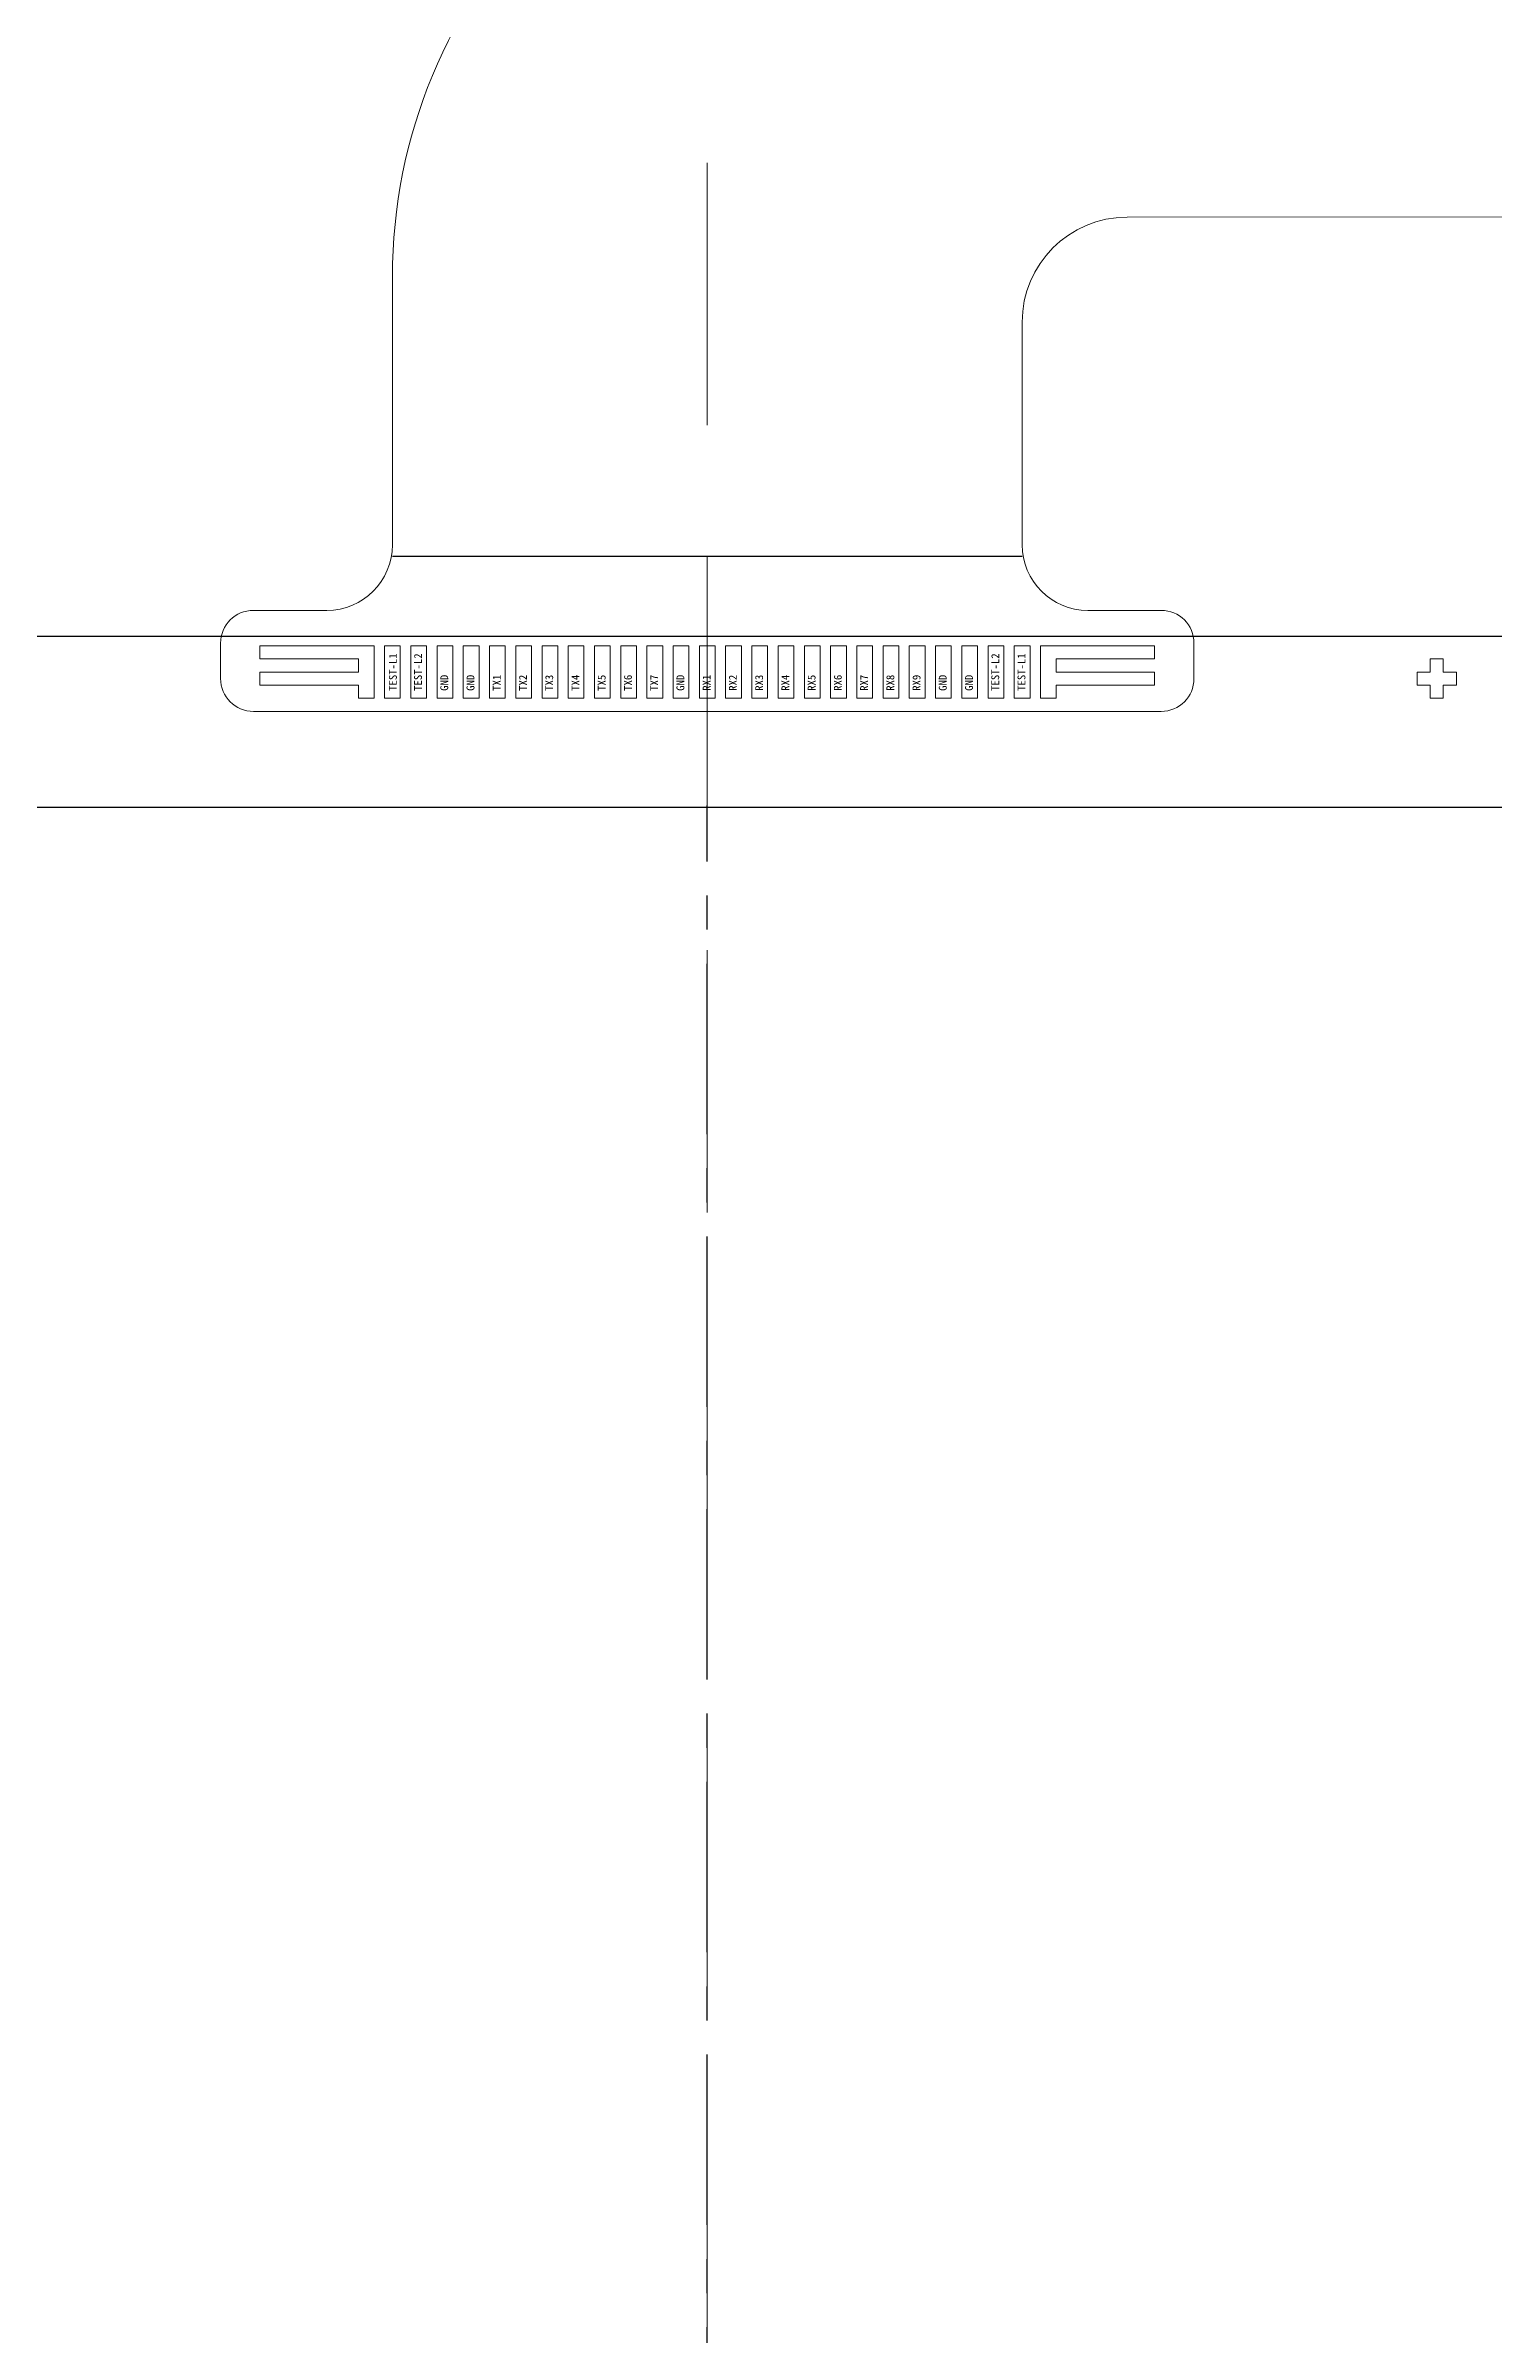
# Model space of a CAD drawing. Header units: millimetres. Extents: x 3387 to 5440, y -3014 to -2537.
# Drawn here: x 4394.77 to 4405.8, y -2638.62 to -2621.18 of the extents above; entities that cross this region are included whole.
import ezdxf

# ---------------------------------------------------------------- set-up
doc = ezdxf.new("R2010")
doc.units = ezdxf.units.MM
for name, pattern in [('CENTER', [0.6, 0.375, -0.075, 0.075, -0.075]), ('HIDDEN', [9.525, 6.35, -3.175]), ('JIS_02_2.0', [3, 2, -1])]:
    doc.linetypes.add(name, pattern=pattern)
doc.layers.add('FPC', color=50, linetype='Continuous', lineweight=5)
doc.layers.add('LCD', color=4, linetype='Continuous')
doc.styles.get("Standard").update_dxf_attribs({"font": ''})
doc.styles.add('宋体', font='')
doc.styles.get('Standard').set_extended_font_data('NSimSun')
doc.styles.get('宋体').set_extended_font_data('SimSun')
doc.dimstyles.new('STANDARD$0', dxfattribs={"dimtxt": 2.1, "dimasz": 2, "dimexe": 2, "dimexo": 0.1, "dimtad": 1, "dimdec": 5, "dimrnd": 0.005, "dimdsep": 46, "dimtxsty": '宋体', "dimblk": '_FILLED', "dimblk1": '_FILLED', "dimblk2": '_FILLED', "dimcen": 0.09, "dimclrd": 3, "dimclre": 3, "dimclrt": 3, "dimadec": 0, "dimazin": 0, "dimtol": 1, "dimtp": 1e-05, "dimtm": 1e-05, "dimtfac": 1, "dimtdec": 5, "dimtofl": 0, "dimtmove": 0, "dimatfit": 3, "dimldrblk": '_FILLED', "dimfxl": 1, "dimtolj": 1, "dimarcsym": 0})

# ---------------------------------------------------------------- blocks, each defined once
blk = doc.blocks.new('_FILLED')
at = {"color": 0, "linetype": 'ByBlock'}
blk.add_solid([(0, 0), (-1, 0.2), (-1, -0.2)], dxfattribs=at)
blk = doc.blocks.new('*D356')
at = {"color": 4, "linetype": 'ByBlock', "lineweight": -2}
for p, q in [((4381.893, -2635.02), (4381.893, -2605.256)), ((4417.724, -2635.02), (4417.724, -2605.256)), ((4383.893, -2607.256), (4415.724, -2607.256))]:
    blk.add_line(p, q, dxfattribs=at)
at = {"layer": 'Defpoints', "color": 0, "linetype": 'ByBlock'}
for p in [(4417.724, -2607.256), (4381.893, -2635.12), (4417.724, -2635.12)]:
    blk.add_point(p, dxfattribs=at)
at = {"color": 4, "linetype": 'ByBlock', "lineweight": -2, "xscale": 2, "yscale": 2, "zscale": 2, "rotation": 180}
blk.add_blockref('_FILLED', (4381.893, -2607.256), dxfattribs=at)
at = {"color": 4, "linetype": 'ByBlock', "lineweight": -2, "xscale": 2, "yscale": 2, "zscale": 2}
blk.add_blockref('_FILLED', (4417.724, -2607.256), dxfattribs=at)
at = {"color": 4, "linetype": 'ByBlock', "insert": (4399.808, -2605.293), "char_height": 2.1, "attachment_point": 5, "style": '宋体'}
blk.add_mtext('\\A1;35.83%%P0.1(Outline)', dxfattribs=at)
blk = doc.blocks.new('*D359')
at = {"color": 4, "linetype": 'ByBlock', "lineweight": -2}
for p, q in [((4382.773, -2635.38), (4382.773, -2609.367)), ((4416.844, -2635.38), (4416.844, -2609.367)), ((4384.773, -2611.367), (4414.844, -2611.367))]:
    blk.add_line(p, q, dxfattribs=at)
at = {"layer": 'Defpoints', "color": 0, "linetype": 'ByBlock'}
for p in [(4416.844, -2611.367), (4382.773, -2635.48), (4416.844, -2635.48)]:
    blk.add_point(p, dxfattribs=at)
at = {"color": 4, "linetype": 'ByBlock', "lineweight": -2, "xscale": 2, "yscale": 2, "zscale": 2, "rotation": 180}
blk.add_blockref('_FILLED', (4382.773, -2611.367), dxfattribs=at)
at = {"color": 4, "linetype": 'ByBlock', "lineweight": -2, "xscale": 2, "yscale": 2, "zscale": 2}
blk.add_blockref('_FILLED', (4416.844, -2611.367), dxfattribs=at)
at = {"color": 4, "linetype": 'ByBlock', "insert": (4399.808, -2609.405), "char_height": 2.1, "attachment_point": 5, "style": '宋体'}
blk.add_mtext('\\A1;\\fSimSun|b0|i0|c134|p0;34.07(AA)', dxfattribs=at)

msp = doc.modelspace()

# ---------------------------------------------------------------- linework, layer by layer
at = {"color": 1, "linetype": 'JIS_02_2.0', "lineweight": 0}
msp.add_line((4399.808307, -2622.069362), (4399.808307, -2671.630067), dxfattribs=at)
at = {"linetype": 'ByBlock'}
msp.add_line((4397.408248, -2625.067639), (4402.208248, -2625.067639), dxfattribs=at)
at = {"layer": 'FPC', "linetype": 'Continuous'}
msp.add_lwpolyline([(4398.132698, -2617.627856), (4403.496161, -2617.627856, -1), (4403.496161, -2618.934489), (4401.408248, -2618.934489, 0.414213563), (4397.408248, -2622.934489), (4397.408248, -2624.979639, -0.414213562), (4396.908248, -2625.479639), (4396.34831, -2625.479639, 0.414213562), (4396.09831, -2625.729639), (4396.09831, -2625.999639, 0.414213562), (4396.34831, -2626.249639), (4403.268305, -2626.249639, 0.414213562), (4403.518305, -2625.999639), (4403.518305, -2625.729639, 0.414213562), (4403.268305, -2625.479639), (4402.708248, -2625.479639, -0.414213562), (4402.208248, -2624.979639), (4402.208248, -2623.282953, -0.414139976), (4403.008047, -2622.482953), (4411.4085, -2622.480843, 0.414139976), (4412.408248, -2621.480843), (4412.408248, -2615.627856, 0.414213562), (4411.408248, -2614.627856), (4396.332698, -2614.627856)], format="xyb", dxfattribs=at)
at = {"layer": 'LCD', "color": 1, "linetype": 'CENTER', "ltscale": 3.463696}
msp.add_line((4399.808307, -2666.879639), (4399.808307, -2626.967639), dxfattribs=at)
at = {"layer": 'LCD', "color": 3, "linetype": 'Continuous', "lineweight": -3, "ltscale": 3.463696}
msp.add_lwpolyline([(4381.892807, -2634.479639), (4381.892807, -2659.367639, 0.414213562), (4390.692807, -2668.167639), (4408.923807, -2668.167639, 0.414213562), (4417.723807, -2659.367639), (4417.723807, -2634.479639, 0.414213562), (4408.923807, -2625.679639), (4390.692807, -2625.679639, 0.414213562)], format="xyb", close=True, dxfattribs=at)
at = {"layer": 'LCD', "color": 2, "lineweight": 0}
for points in [[(4397.148305, -2626.049639), (4397.148305, -2626.149639), (4397.268305, -2626.149639), (4397.268305, -2625.749639), (4397.143305, -2625.749639), (4396.398305, -2625.749639), (4396.398305, -2625.849639), (4397.148305, -2625.849639), (4397.148305, -2625.949639), (4396.398305, -2625.949639), (4396.398305, -2626.049639)], [(4397.468305, -2625.749639), (4397.348305, -2625.749639), (4397.348305, -2626.149639), (4397.468305, -2626.149639)], [(4397.668305, -2625.749639), (4397.548305, -2625.749639), (4397.548305, -2626.149639), (4397.668305, -2626.149639)], [(4397.868305, -2625.749639), (4397.748305, -2625.749639), (4397.748305, -2626.149639), (4397.868305, -2626.149639)], [(4398.068305, -2625.749639), (4397.948305, -2625.749639), (4397.948305, -2626.149639), (4398.068305, -2626.149639)], [(4398.268305, -2625.749639), (4398.148305, -2625.749639), (4398.148305, -2626.149639), (4398.268305, -2626.149639)], [(4398.468305, -2625.749639), (4398.348305, -2625.749639), (4398.348305, -2626.149639), (4398.468305, -2626.149639)], [(4398.668305, -2625.749639), (4398.548305, -2625.749639), (4398.548305, -2626.149639), (4398.668305, -2626.149639)], [(4398.868305, -2625.749639), (4398.748305, -2625.749639), (4398.748305, -2626.149639), (4398.868305, -2626.149639)], [(4399.068305, -2625.749639), (4398.948305, -2625.749639), (4398.948305, -2626.149639), (4399.068305, -2626.149639)], [(4399.268305, -2625.749639), (4399.148305, -2625.749639), (4399.148305, -2626.149639), (4399.268305, -2626.149639)], [(4399.468305, -2625.749639), (4399.348305, -2625.749639), (4399.348305, -2626.149639), (4399.468305, -2626.149639)], [(4399.668305, -2625.749639), (4399.548305, -2625.749639), (4399.548305, -2626.149639), (4399.668305, -2626.149639)], [(4399.868305, -2625.749639), (4399.748305, -2625.749639), (4399.748305, -2626.149639), (4399.868305, -2626.149639)], [(4400.068305, -2625.749639), (4399.948305, -2625.749639), (4399.948305, -2626.149639), (4400.068305, -2626.149639)], [(4400.268305, -2625.749639), (4400.148305, -2625.749639), (4400.148305, -2626.149639), (4400.268305, -2626.149639)], [(4400.468305, -2625.749639), (4400.348305, -2625.749639), (4400.348305, -2626.149639), (4400.468305, -2626.149639)], [(4400.668305, -2625.749639), (4400.548305, -2625.749639), (4400.548305, -2626.149639), (4400.668305, -2626.149639)], [(4400.868305, -2625.749639), (4400.748305, -2625.749639), (4400.748305, -2626.149639), (4400.868305, -2626.149639)], [(4401.068305, -2625.749639), (4400.948305, -2625.749639), (4400.948305, -2626.149639), (4401.068305, -2626.149639)], [(4401.268305, -2625.749639), (4401.148305, -2625.749639), (4401.148305, -2626.149639), (4401.268305, -2626.149639)], [(4401.468305, -2625.749639), (4401.348305, -2625.749639), (4401.348305, -2626.149639), (4401.468305, -2626.149639)], [(4401.668305, -2625.749639), (4401.548305, -2625.749639), (4401.548305, -2626.149639), (4401.668305, -2626.149639)], [(4401.868305, -2625.749639), (4401.748305, -2625.749639), (4401.748305, -2626.149639), (4401.868305, -2626.149639)], [(4402.068305, -2625.749639), (4401.948305, -2625.749639), (4401.948305, -2626.149639), (4402.068305, -2626.149639)], [(4402.268305, -2625.749639), (4402.148305, -2625.749639), (4402.148305, -2626.149639), (4402.268305, -2626.149639)], [(4402.468305, -2626.049639), (4402.468305, -2626.149639), (4402.348305, -2626.149639), (4402.348305, -2625.749639), (4402.473305, -2625.749639), (4403.218305, -2625.749639), (4403.218305, -2625.849639), (4402.468305, -2625.849639), (4402.468305, -2625.949639), (4403.218305, -2625.949639), (4403.218305, -2626.049639)]]:
    msp.add_lwpolyline(points, close=True, dxfattribs=at)
at = {"layer": 'LCD', "color": 1, "linetype": 'HIDDEN', "lineweight": 0}
msp.add_lwpolyline([(4405.318305, -2625.949639), (4405.218305, -2625.949639), (4405.218305, -2626.049639), (4405.318305, -2626.049639), (4405.318305, -2626.149639), (4405.418305, -2626.149639), (4405.418305, -2626.049639), (4405.518305, -2626.049639), (4405.518305, -2625.949639), (4405.418305, -2625.949639), (4405.418305, -2625.849639), (4405.318305, -2625.849639), (4405.318305, -2625.949639)], dxfattribs=at)
at = {"layer": 'LCD', "color": 1, "linetype": 'Continuous', "lineweight": -3, "ltscale": 3.463696}
msp.add_lwpolyline([(4416.843807, -2658.367639, -0.414213562), (4408.343807, -2666.867639), (4391.272807, -2666.867639, -0.414213562), (4382.772807, -2658.367639), (4382.772807, -2635.479639, -0.414213562), (4391.272807, -2626.979639), (4408.343807, -2626.979639, -0.414213562), (4416.843807, -2635.479639)], format="xyb", close=True, dxfattribs=at)

# ---------------------------------------------------------------- texts
at = {"linetype": 'ByBlock', "char_height": 0.06, "width": 0.24641392, "attachment_point": 1, "rotation": 90}
for s, insert in [('TEST-L1', (4397.381565, -2626.092799)), ('TEST-L2', (4397.573206, -2626.092799)), ('TEST-L2', (4401.973206, -2626.092799)), ('TEST-L1', (4402.173206, -2626.092799)), ('GND', (4397.773206, -2626.092799)), ('GND', (4397.973206, -2626.092799)), ('TX1', (4398.173206, -2626.092799)), ('TX2', (4398.373206, -2626.092799)), ('TX3', (4398.573206, -2626.092799)), ('TX4', (4398.773206, -2626.092799)), ('TX5', (4398.973206, -2626.092799)), ('TX6', (4399.173206, -2626.092799)), ('TX7', (4399.373206, -2626.092799)), ('GND', (4399.573206, -2626.092799)), ('RX1', (4399.773206, -2626.092799)), ('RX2', (4399.973206, -2626.092799)), ('RX3', (4400.173206, -2626.092799)), ('RX4', (4400.373206, -2626.092799)), ('RX5', (4400.573206, -2626.092799)), ('RX6', (4400.773206, -2626.092799)), ('RX7', (4400.973206, -2626.092799)), ('RX8', (4401.173206, -2626.092799)), ('RX9', (4401.373206, -2626.092799)), ('GND', (4401.573206, -2626.092799)), ('GND', (4401.773206, -2626.092799))]:
    msp.add_mtext(s, dxfattribs=dict(at, insert=insert))

# ---------------------------------------------------------------- dimensions: what is measured, and where the dimension line sits
at = {"linetype": 'ByBlock'}
for base, p1, p2, text, picture, middle in [((4417.723807, -2607.255819), (4381.892807, -2635.119648), (4417.723807, -2635.119648), '<>%%P0.1(Outline)', '*D356', (4399.808307, -2607.255819)), ((4416.843807, -2611.367368), (4382.772807, -2635.479639), (4416.843807, -2635.479639), '\\fSimSun|b0|i0|c134|p0;<>(AA)', '*D359', (4399.808307, -2611.367368))]:
    dim = msp.add_linear_dim(base=base, p1=p1, p2=p2, text=text, dimstyle='STANDARD$0', override={"dimdec": 2, "dimclrd": 4, "dimclre": 4, "dimclrt": 4, "dimtol": 0}, dxfattribs=at)
    dim.commit()
    dim.dimension.update_dxf_attribs({"geometry": picture, "text_midpoint": middle, "dimtype": 160})

doc.saveas('drawing.dxf')
